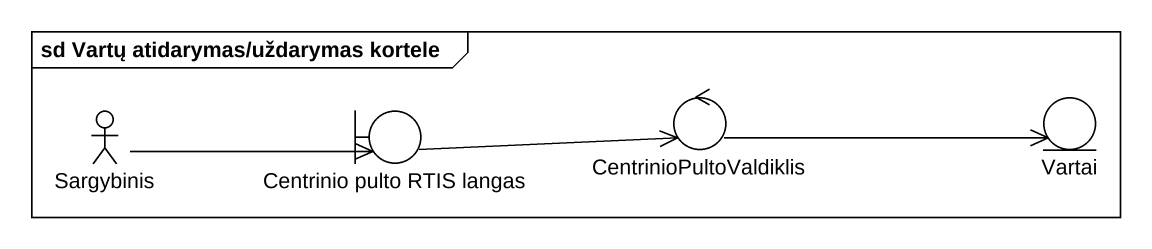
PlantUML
@startuml
mainframe sd Vartų atidarymas/uždarymas kortele
actor Sargybinis
boundary "Centrinio pulto RTIS langas" as Centrinio_pulto_RTIS_langas
control CentrinioPultoValdiklis
entity Vartai
Sargybinis -right-> Centrinio_pulto_RTIS_langas
Centrinio_pulto_RTIS_langas -right-> CentrinioPultoValdiklis
CentrinioPultoValdiklis -right-> Vartai
@enduml
